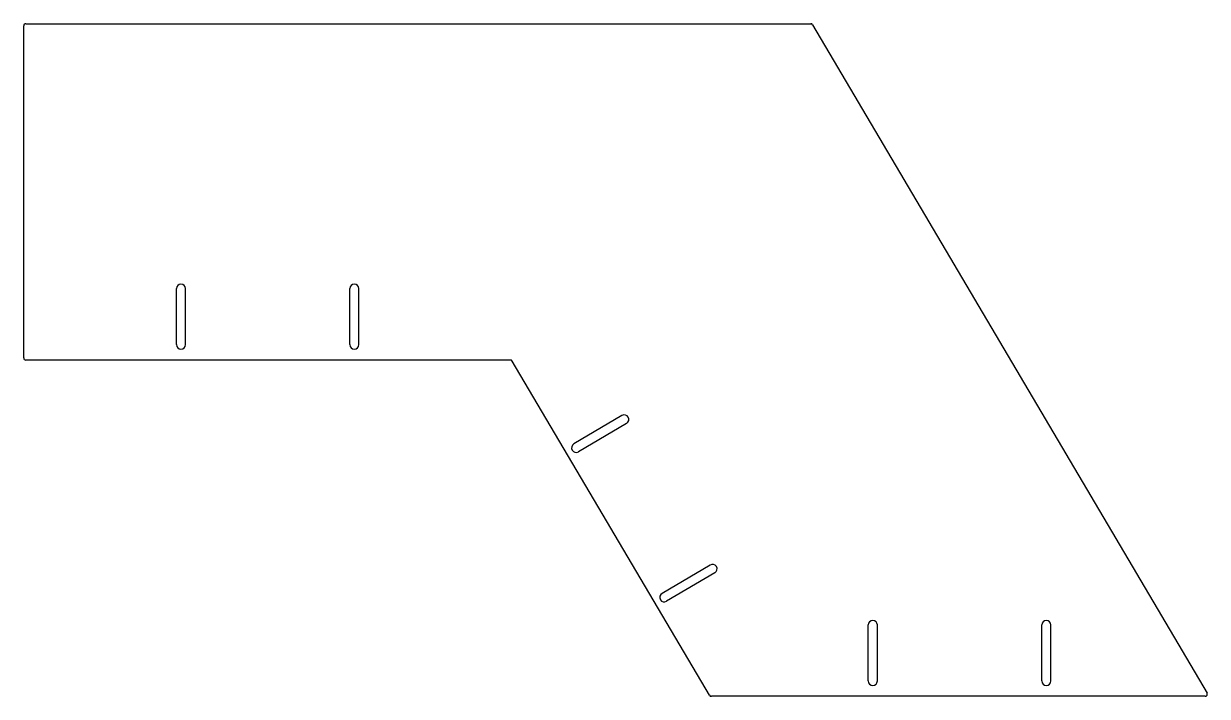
# Model space of a CAD drawing. Header units: millimetres. Extents: x -363 to 182, y -310 to 0.
import ezdxf

# ---------------------------------------------------------------- set-up
doc = ezdxf.new("R2010")
doc.units = ezdxf.units.MM

msp = doc.modelspace()

# ---------------------------------------------------------------- linework, layer by layer
at = {"color": 7, "linetype": 'Continuous', "lineweight": 25}
for p, q in [((-362.48, 0), (-0.57, 0)), ((-363.48, -154), (-363.48, -1)), ((0.29, -0.49), (182.14, -308.49)), ((-293.08, -147.9), (-293.08, -122.1)), ((-288.88, -147.9), (-288.88, -122.1)), ((-213.08, -147.9), (-213.08, -122.1)), ((-208.88, -147.9), (-208.88, -122.1)), ((-139.06, -155), (-362.48, -155)), ((-47.26, -309.51), (-138.19, -155.49)), ((-87.61, -180.59), (-109.83, -193.71)), ((-85.47, -184.2), (-107.69, -197.32)), ((-46.94, -249.48), (-69.15, -262.59)), ((-44.8, -253.09), (-67.02, -266.21)), ((25.93, -302.9), (25.93, -277.1)), ((30.13, -302.9), (30.13, -277.1)), ((105.93, -302.9), (105.93, -277.1)), ((110.13, -302.9), (110.13, -277.1)), ((181.28, -310), (-46.4, -310))]:
    msp.add_line(p, q, dxfattribs=at)
for centre, radius, start, end in [((-362.48, -1), 1, 90, 180), ((-0.57, -1), 1, 30.5584, 90), ((-290.98, -122.1), 2.1, 0, 180), ((-210.98, -122.1), 2.1, 0, 180), ((-290.98, -147.9), 2.1, 180, 0), ((-210.98, -147.9), 2.1, 180, 0), ((-362.48, -154), 1, 180, 270), ((-139.06, -156), 1, 30.5584, 90), ((-86.54, -182.4), 2.1, 300.5584, 120.5584), ((-108.76, -195.51), 2.1, 120.5584, 300.5584), ((-45.87, -251.29), 2.1, 300.5584, 120.5584), ((-68.09, -264.4), 2.1, 120.5584, 300.5584), ((28.03, -277.1), 2.1, 0, 180), ((108.03, -277.1), 2.1, 0, 180), ((28.03, -302.9), 2.1, 180, 0), ((108.03, -302.9), 2.1, 180, 0), ((-46.4, -309), 1, 210.5584, 270), ((181.28, -309), 1, 270, 30.5584)]:
    msp.add_arc(centre, radius, start, end, dxfattribs=at)

doc.saveas('drawing.dxf')
